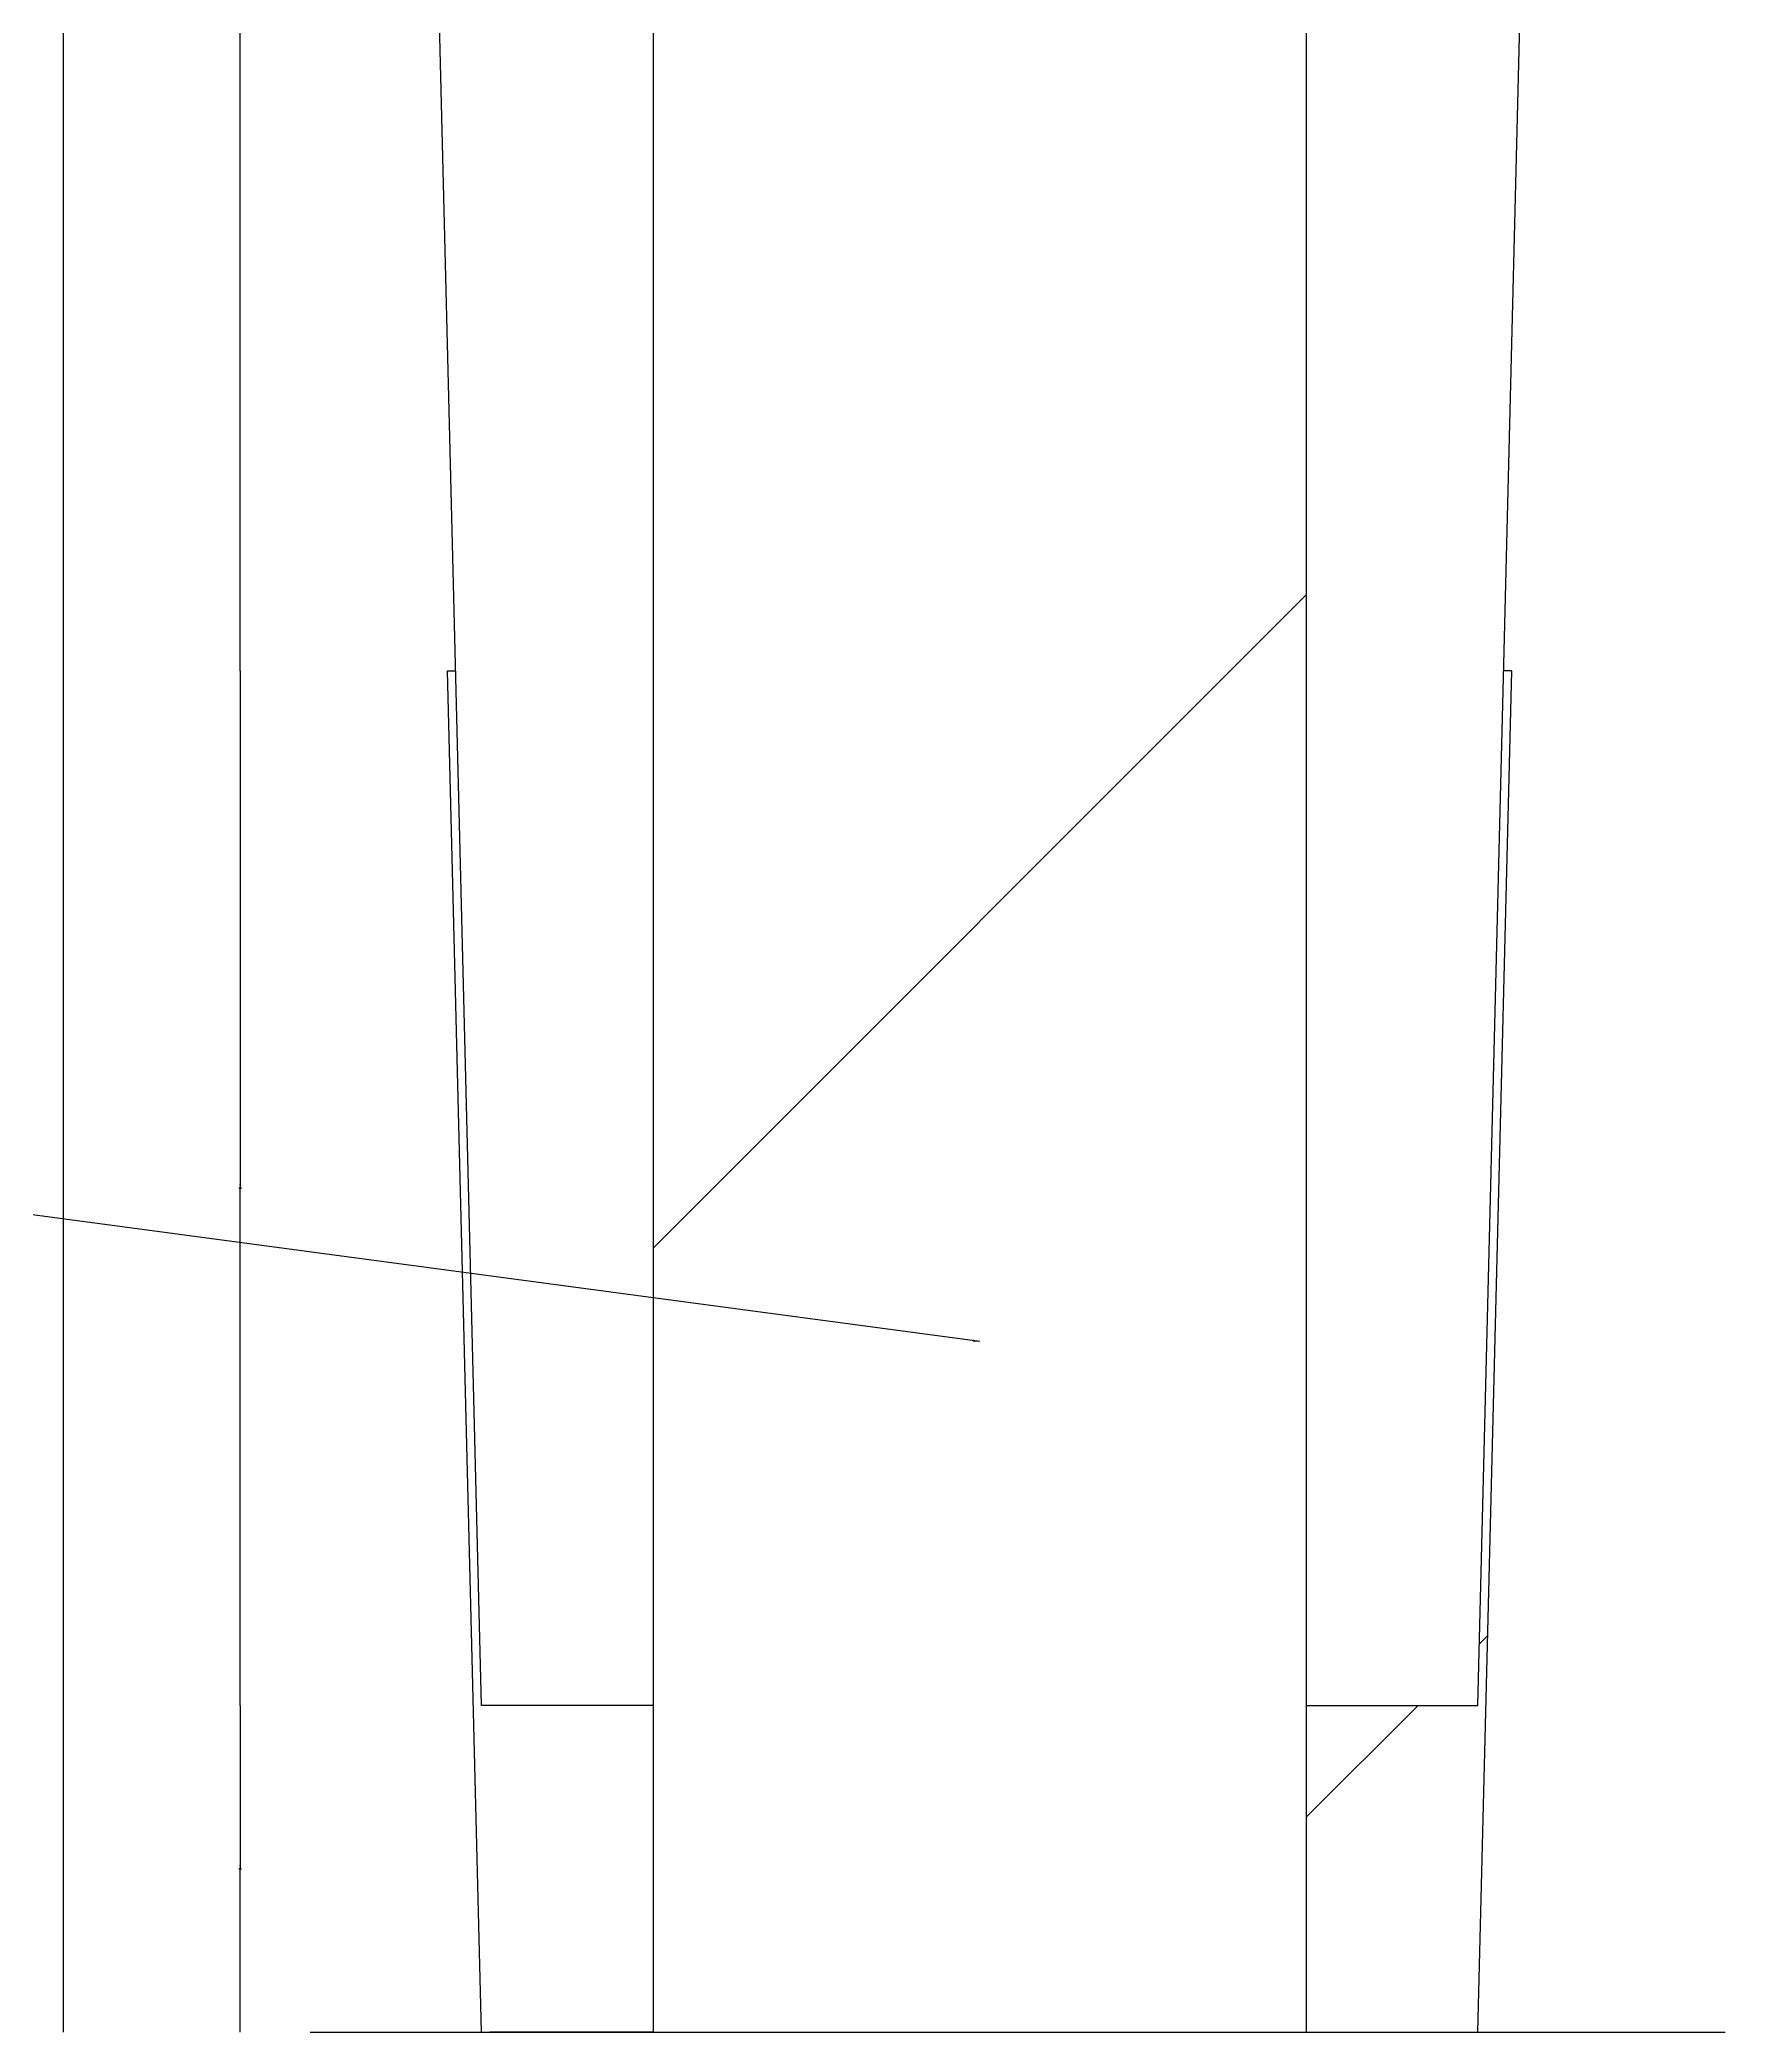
# Model space of a CAD drawing. Header units: metres. Extents: x -150 to 5859, y 346 to 5792.
# Drawn here: x 3535 to 4154, y 1227 to 1959 of the extents above; entities that cross this region are included whole.
import ezdxf

# ---------------------------------------------------------------- set-up
doc = ezdxf.new("R2010")
doc.units = ezdxf.units.M
for name, color, linetype in [('2', 2, 'Continuous'), ('4', 4, 'Continuous'), ('7', 7, 'Continuous'), ('BH', 3, 'Continuous'), ('DIM', 3, 'Continuous')]:
    doc.layers.add(name, color=color, linetype=linetype)
doc.dimstyles.get("Standard").update_dxf_attribs({"dimtxt": 2.5, "dimasz": 2.5, "dimexe": 1.25, "dimexo": 0.625, "dimtad": 1, "dimcen": 2.5, "dimazin": 3, "dimtfac": 1, "dimtmove": 0, "dimatfit": 3})

# ---------------------------------------------------------------- blocks, each defined once
blk = doc.blocks.new('*D35')
for p, q in [((3608.52, 3277.2), (3608.52, 2502.2)), ((3608.27, 2502.2), (3608.02, 2502.2)), ((3608.52, 1727.2), (3608.52, 2502.2)), ((3608.52, 2502.2), (3608.52, 2502.2)), ((3608.77, 2502.2), (3609.02, 2502.2))]:
    blk.add_line(p, q)
at = {"layer": 'Defpoints'}
for p in [(3608.52, 3277.2), (3608.52, 2502.2), (3608.52, 1727.2)]:
    blk.add_point(p, dxfattribs=at)
at = {"layer": 'DIM', "insert": (3608.52, 2503.325), "char_height": 1, "attachment_point": 5}
blk.add_mtext('0', dxfattribs=at)
blk = doc.blocks.new('*D36')
for p, q in [((3608.52, 3627.2), (3608.52, 2427.2)), ((3573.585, 2427.2), (3543.4, 2427.2)), ((3543.65, 1227.2), (3543.65, 2427.2)), ((3608.77, 2427.2), (3578.585, 2427.2))]:
    blk.add_line(p, q)
at = {"layer": 'Defpoints'}
for p in [(3608.52, 3627.2), (3608.52, 2427.2), (3543.65, 1227.2)]:
    blk.add_point(p, dxfattribs=at)
at = {"layer": 'DIM', "insert": (3576.085, 2427.2), "char_height": 1, "attachment_point": 5}
blk.add_mtext('64,87', dxfattribs=at)
blk = doc.blocks.new('*D37')
for p, q in [((3608.52, 1347.2), (3608.52, 1287.2)), ((3608.27, 1287.2), (3608.02, 1287.2)), ((3608.52, 1227.2), (3608.52, 1287.2)), ((3608.52, 1287.2), (3608.52, 1287.2)), ((3608.77, 1287.2), (3609.02, 1287.2))]:
    blk.add_line(p, q)
at = {"layer": 'Defpoints'}
for p in [(3608.52, 1347.2), (3608.52, 1287.2), (3608.52, 1227.2)]:
    blk.add_point(p, dxfattribs=at)
at = {"layer": 'DIM', "insert": (3608.52, 1288.325), "char_height": 1, "attachment_point": 5}
blk.add_mtext('0', dxfattribs=at)
blk = doc.blocks.new('*D38')
for p, q in [((3608.52, 1727.2), (3608.52, 1537.2)), ((3608.27, 1537.2), (3608.02, 1537.2)), ((3608.52, 1347.2), (3608.52, 1537.2)), ((3608.52, 1537.2), (3608.52, 1537.2)), ((3608.77, 1537.2), (3609.02, 1537.2))]:
    blk.add_line(p, q)
at = {"layer": 'Defpoints'}
for p in [(3608.52, 1727.2), (3608.52, 1537.2), (3608.52, 1347.2)]:
    blk.add_point(p, dxfattribs=at)
at = {"layer": 'DIM', "insert": (3608.52, 1538.325), "char_height": 1, "attachment_point": 5}
blk.add_mtext('0', dxfattribs=at)

msp = doc.modelspace()

# ---------------------------------------------------------------- hatches: boundary and pattern name
at = {"layer": 'BH'}
h = msp.add_hatch(dxfattribs=at)
h.set_pattern_fill('ANSI34', scale=500)
h.paths.add_polyline_path([(4000.22, 3277.2), (3880.22, 3277.2), (3760.22, 3277.2), (3760.22, 1227.2), (4000.22, 1227.2)])
h = msp.add_hatch(dxfattribs=at)
h.set_pattern_fill('ANSI34', scale=200)
h.paths.add_polyline_path([(3697.22, 1227.2), (3760.22, 1227.2), (3760.22, 1347.2), (3697.22, 1347.2), (3687.72, 1727.2), (3684.72, 1727.2)])
h.paths.add_polyline_path([(4000.22, 1227.2), (4060.22, 1227.2), (4063.22, 1227.2), (4075.72, 1727.2), (4072.72, 1727.2), (4063.22, 1347.2), (4000.22, 1347.2)])

# ---------------------------------------------------------------- linework, layer by layer
at = {"layer": '2'}
msp.add_line((3634.27, 1227.2), (4154.12, 1227.2), dxfattribs=at)
at = {"layer": '4'}
for points in [[(3697.22, 1347.2), (3640.22, 3627.2), (3685.22, 3627.2)], [(4063.22, 1347.2), (4120.22, 3627.2), (4075.22, 3627.2)], [(3697.22, 1227.2), (3697.22, 1227.2), (3684.72, 1727.2), (3687.72, 1727.2)], [(4063.22, 1227.2), (4063.22, 1227.2), (4075.72, 1727.2), (4072.72, 1727.2)], [(3760.22, 1347.2), (3697.22, 1347.2), (3697.22, 1347.2)], [(4000.22, 1347.2), (4063.22, 1347.2), (4063.22, 1347.2)]]:
    msp.add_lwpolyline(points, dxfattribs=at)
at = {"layer": '7'}
for points in [[(3760.22, 3330.2), (3760.22, 1227.2), (3700.22, 1227.2)], [(4000.22, 3330.2), (4000.22, 1227.2), (4060.22, 1227.2)]]:
    msp.add_lwpolyline(points, dxfattribs=at)

# ---------------------------------------------------------------- dimensions: what is measured, and where the dimension line sits
at = {"layer": 'DIM'}
for base, p1, p2, picture, middle in [((3608.52, 2427.2), (3608.52, 3627.2), (3543.65, 1227.2), '*D36', (3576.085, 2427.2)), ((3608.52, 2502.2), (3608.52, 3277.2), (3608.52, 1727.2), '*D35', (3608.52, 2503.325)), ((3608.52, 1537.2), (3608.52, 1727.2), (3608.52, 1347.2), '*D38', (3608.52, 1538.325)), ((3608.52, 1287.2), (3608.52, 1347.2), (3608.52, 1227.2), '*D37', (3608.52, 1288.325))]:
    dim = msp.add_linear_dim(base=base, p1=p1, p2=p2, dimstyle='Standard', dxfattribs=at)
    dim.commit()
    dim.dimension.update_dxf_attribs({"geometry": picture, "text_midpoint": middle})

# ---------------------------------------------------------------- leaders
msp.add_leader([(3880.22, 1480.84), (3216.73, 1569.6)], dimstyle='Standard', dxfattribs=at)

doc.saveas('drawing.dxf')
